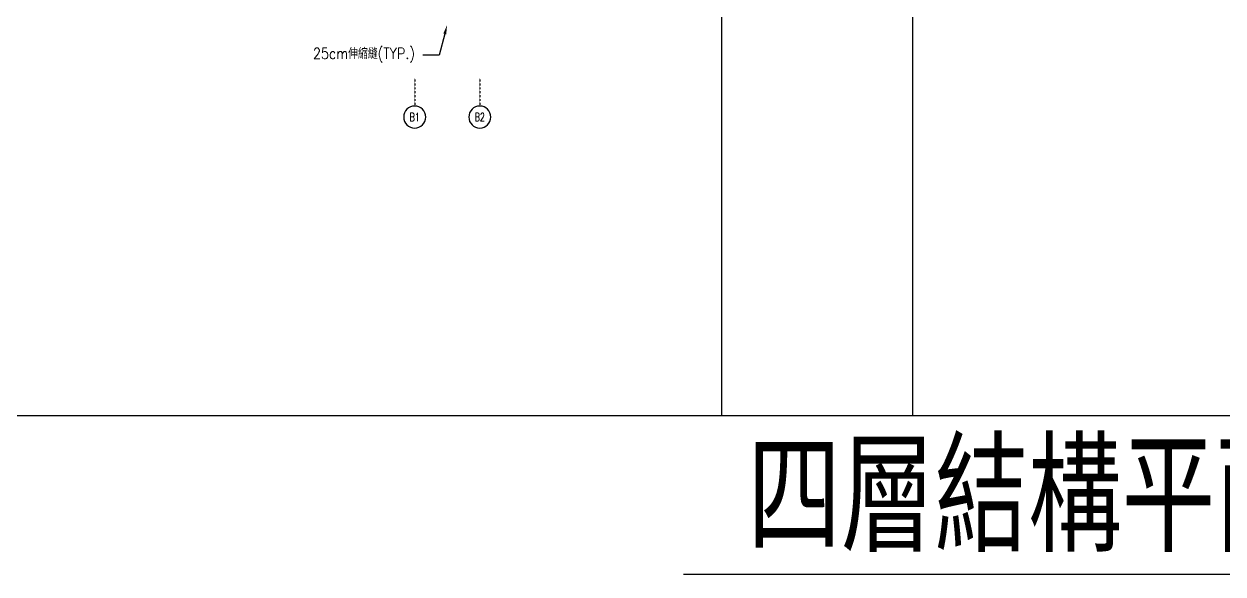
# Model space of a CAD drawing. Header units: centimetres. Extents: x -47768 to 194820, y -149527 to 141949.
# Drawn here: x 61806 to 68342, y -51644 to -48645 of the extents above; entities that cross this region are included whole.
import ezdxf
from ezdxf import colors
from ezdxf.entities.mleader import LeaderData, LeaderLine
from ezdxf.enums import TextEntityAlignment as Align
from ezdxf.math import Vec2, Vec3

# ---------------------------------------------------------------- set-up
doc = ezdxf.new("R2010")
doc.units = ezdxf.units.CM
doc.linetypes.add('PHANTOM2', pattern=[1.25, 0.625, -0.125, 0.125, -0.125, 0.125, -0.125])
doc.layers.get('0').update_dxf_attribs({"color": 8})
doc.layers.add('0S-繪圖區', color=171, linetype='Continuous', plot=False)
doc.layers.add('1S-TEXT2', color=2, linetype='Continuous', plot=False)
doc.layers.add('1S-TEXT', color=7, linetype='Continuous')
doc.layers.add('grid2', color=4, linetype='Continuous')
doc.styles.add('CHINA', font='romans.shx', dxfattribs={"width": 0.85, "bigfont": 'chineset.shx'})
doc.styles.add('ROMANS', font='simplex.shx', dxfattribs={"height": 4, "bigfont": 'chineset.shx'})

# ---------------------------------------------------------------- blocks, each defined once
blk = doc.blocks.new('*U149')
at = {"color": 0, "ltscale": 100}
for points in [[(-36.3, 27), (36.3, 27), (36.3, -27), (-36.3, -27)], [(22.253, -6.279), (36.3, -6.279), (36.3, -27), (22.253, -27)]]:
    blk.add_lwpolyline(points, close=True, dxfattribs=at)
blk = doc.blocks.new('*U150')
at = {"color": 0, "ltscale": 100}
blk.add_lwpolyline([(-36.3, 27), (36.3, 27), (36.3, -27), (-36.3, -27)], close=True, dxfattribs=at)
blk = doc.blocks.new('markt002')
blk.add_circle((0, 0), 0.5)
at = {"style": 'ROMANS', "width": 0.7}
blk.add_attdef('NO.', text='', height=0.375, dxfattribs=at).set_placement((0, 0), align=Align.MIDDLE)

msp = doc.modelspace()

# ---------------------------------------------------------------- linework, layer by layer
at = {"layer": 'grid2', "linetype": 'PHANTOM2', "ltscale": 0.1}
for p, q in [((63935.6736, -48942.5626), (63935.6736, -49092.5626)), ((64290.6736, -48942.5626), (64290.6736, -49092.5626))]:
    msp.add_line(p, q, dxfattribs=at)

# ---------------------------------------------------------------- block references
at = {"layer": '0S-繪圖區', "ltscale": 100, "xscale": 150, "yscale": 150, "zscale": 150}
msp.add_blockref('*U149', (63312.9741, -46730.5188), dxfattribs=at)
at = {"layer": '0S-繪圖區', "color": 11, "ltscale": 100, "xscale": 150, "yscale": 150, "zscale": 150}
msp.add_blockref('*U150', (71055.4266, -46730.5188), dxfattribs=at)
at = {"layer": 'grid2', "linetype": 'PHANTOM2', "ltscale": 0.1}
ref = msp.add_blockref('markt002', (63935.6736, -49152.5626), dxfattribs=dict(at, xscale=-119.9999999999999, yscale=119.9999999999999, zscale=119.9999999999999, rotation=180.0000000047261))
ref.add_attrib('NO.', 'B1', dxfattribs={"layer": '0', "height": 45, "rotation": 360, "style": 'ROMANS', "width": 0.7}).set_placement((63935.6736, -49152.5626), align=Align.MIDDLE)
ref = msp.add_blockref('markt002', (64290.6736, -49152.5626), dxfattribs=dict(at, xscale=-119.9999999999999, yscale=119.9999999999999, zscale=119.9999999999999, rotation=180.0000000047261))
ref.add_attrib('NO.', 'B2', dxfattribs={"layer": '0', "height": 45, "rotation": 360, "style": 'ROMANS', "width": 0.7}).set_placement((64290.6736, -49152.5626), align=Align.MIDDLE)

# ---------------------------------------------------------------- texts
at = {"layer": '1S-TEXT2', "style": 'CHINA', "width": 0.85}
msp.add_text('%%U 四層結構平面圖 ', height=600, dxfattribs=at).set_placement((65400.4562, -51523.5051))

# ---------------------------------------------------------------- leaders
at = {"layer": '1S-TEXT', "color": 7, "linetype": 'Continuous'}
ml = msp.add_multileader_mtext('Standard', dxfattribs=at)
ml.set_content('25cm伸縮縫(TYP.)', color=7, style='CHINA')
ml.set_leader_properties(color=256, linetype='ByLayer', lineweight=-1)
ml.build(insert=Vec2(0, 0))
ml.multileader.update_dxf_attribs({"dogleg_length": 0.6, "arrow_head_size": 49.5, "scale": 150})
ctx = ml.context
ctx.base_point, ctx.scale, ctx.char_height, ctx.arrow_head_size, ctx.landing_gap_size, ctx.plane_origin = Vec3(63358.5148, -48815.6568), 150, 60, 49.5, 22.5, Vec3(63946.9403, -48731.2114)
notes = []
notes.append((ctx, [(0, (1, 1, 0), (64069.8148, -48815.6568), (-1, 0), 90, [(0, [(64112.164, -48651.2496)], 0, [])])]))
ctx.mtext.insert, ctx.mtext.flow_direction = Vec3(63381.0148, -48775.7568), 5
for ctx, leaders in notes:
    for number, flags, end, landing, length, lines in leaders:
        leader = LeaderData()
        leader.index, (leader.has_last_leader_line, leader.has_dogleg_vector, leader.attachment_direction) = number, flags
        leader.last_leader_point, leader.dogleg_vector, leader.dogleg_length = Vec3(end), Vec3(landing), length
        for number, points, colour, breaks in lines:
            line = LeaderLine()
            line.index, line.vertices, line.color, line.breaks = number, Vec3.list(points), colors.encode_raw_color(colour), breaks
            leader.lines.append(line)
        ctx.leaders.append(leader)

doc.saveas('drawing.dxf')
